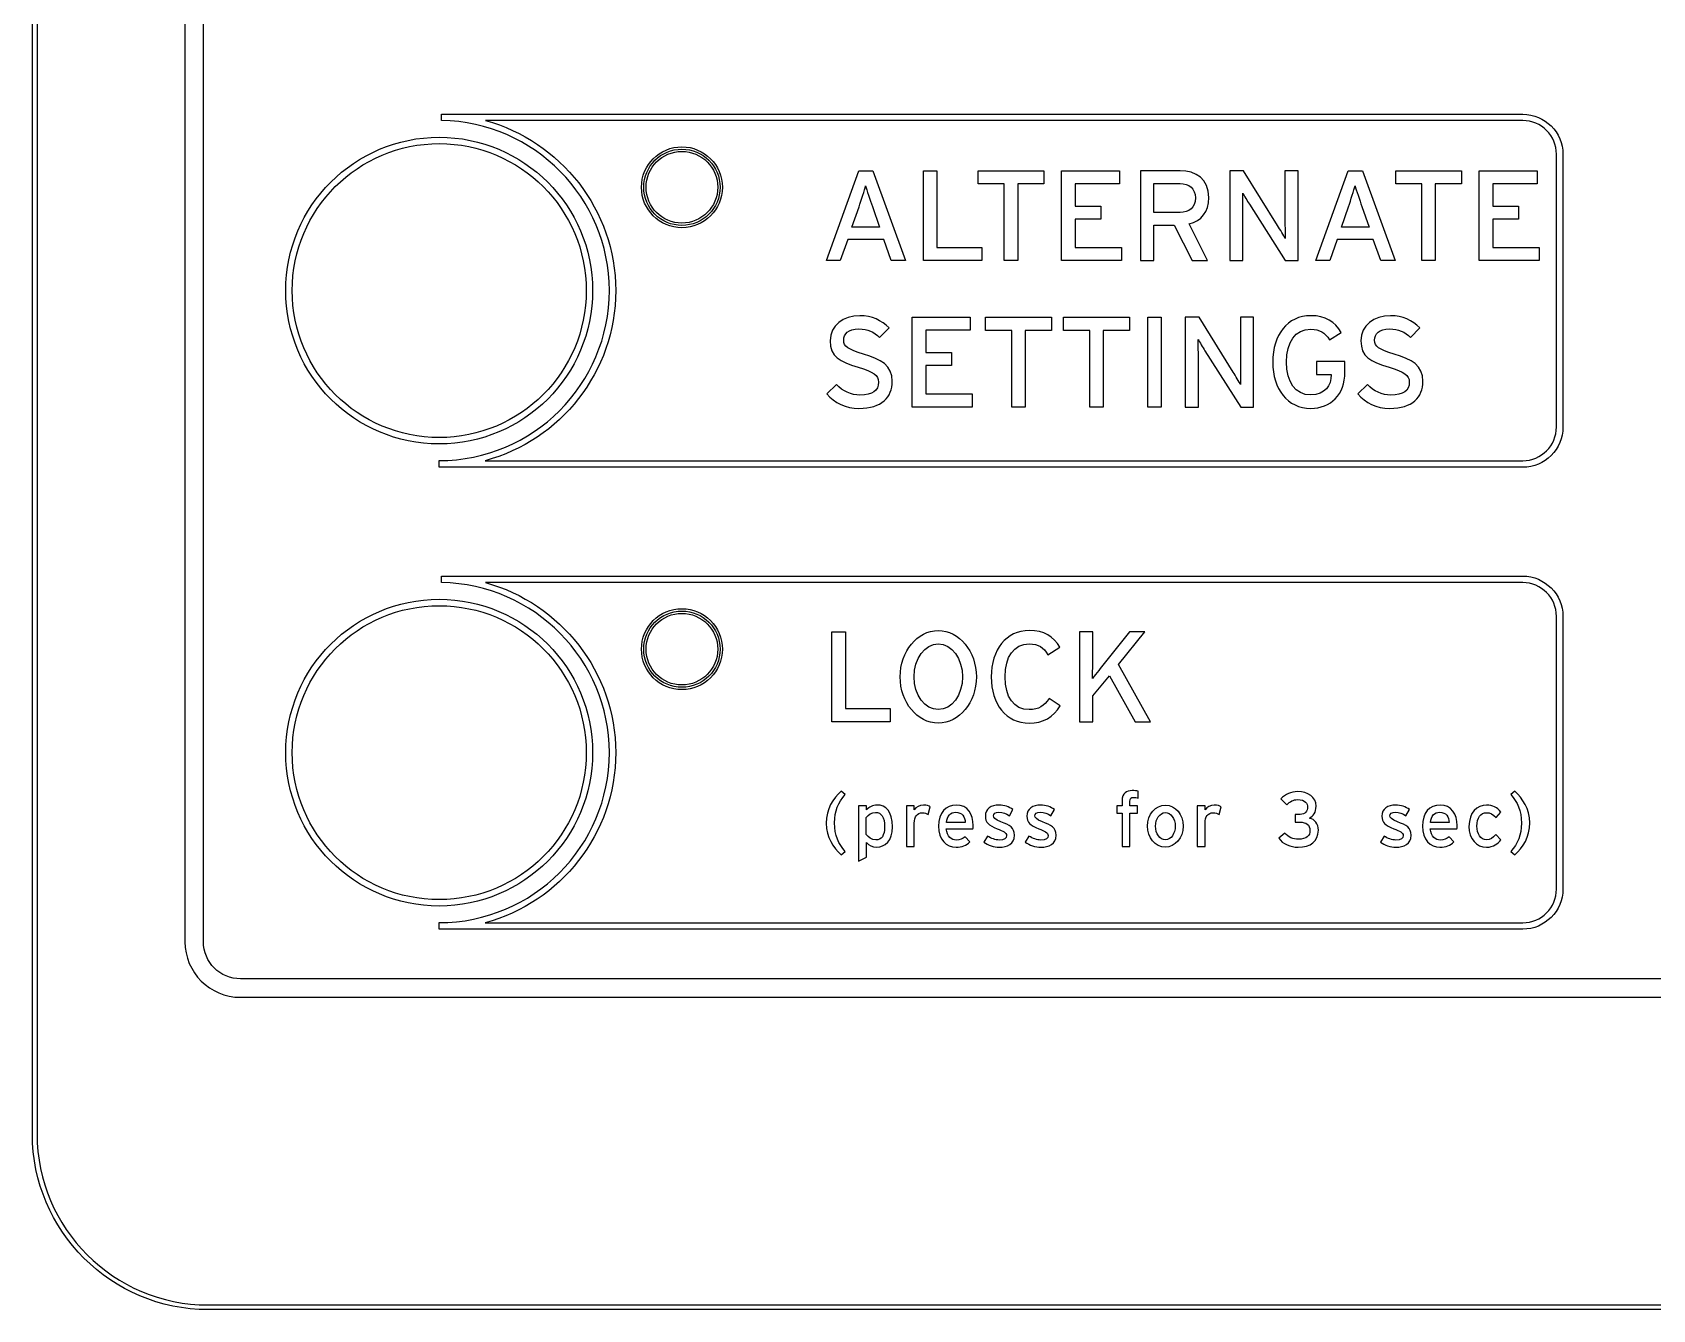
# Model space of a CAD drawing. Extents: x 5.5 to 12.5, y 5.1 to 18.5.
# Drawn here: x 5.5 to 9.005, y 5.488 to 8.253 of the extents above; entities that cross this region are included whole.
import ezdxf

# ---------------------------------------------------------------- set-up
doc = ezdxf.new("R2010")
doc.units = 0
doc.header["$MEASUREMENT"] = 0
doc.layers.get('0').update_dxf_attribs({"linetype": 'CONTINUOUS'})

# ---------------------------------------------------------------- blocks, each defined once
blk = doc.blocks.new('AI9-BLK14')
at = {"color": 7}
for points in [[(-0.4603, -0.0973), (-0.4603, 0.0973), (-0.335, 0.0973), (-0.335, 0.0691), (-0.4312, 0.0691), (-0.4312, 0.0208), (-0.3753, 0.0208), (-0.3753, -0.0074), (-0.4312, -0.0074), (-0.4312, -0.0687), (-0.3309, -0.0687), (-0.3309, -0.0973)], [(-0.2158, 0.0687), (-0.2158, -0.0973), (-0.2449, -0.0973), (-0.2449, 0.0687), (-0.3016, 0.0687), (-0.3016, 0.0973), (-0.1592, 0.0973), (-0.1592, 0.0687)], [(-0.0472, 0.0687), (-0.0472, -0.0973), (-0.0763, -0.0973), (-0.0763, 0.0687), (-0.133, 0.0687), (-0.133, 0.0973), (0.0095, 0.0973), (0.0095, 0.0687)], [(0.0491, -0.0973), (0.0491, 0.0973), (0.0784, 0.0973), (0.0784, -0.0973)]]:
    blk.add_lwpolyline(points, close=True, dxfattribs=at)
for points in [[(-0.5758, -0.1001), (-0.6041, -0.1001), (-0.6286, -0.088), (-0.6449, -0.0687), (-0.6449, -0.0687), (-0.6241, -0.0487), (-0.6241, -0.0487), (-0.6112, -0.0629), (-0.5919, -0.0715), (-0.5736, -0.0715), (-0.5464, -0.0715), (-0.5333, -0.0622), (-0.5333, -0.0432), (-0.5333, -0.0284), (-0.5447, -0.0208), (-0.5772, -0.0112), (-0.6184, 0.0012), (-0.638, 0.0115), (-0.638, 0.046), (-0.638, 0.0798), (-0.6098, 0.1004), (-0.574, 0.1004), (-0.5474, 0.1004), (-0.5274, 0.0904), (-0.5102, 0.0739), (-0.5102, 0.0739), (-0.5309, 0.0532), (-0.5309, 0.0532), (-0.5431, 0.0656), (-0.5569, 0.0718), (-0.576, 0.0718), (-0.5989, 0.0718), (-0.6086, 0.0605), (-0.6086, 0.0474), (-0.6086, 0.0339), (-0.5998, 0.0274), (-0.566, 0.0174), (-0.5278, 0.0057), (-0.5038, -0.0067), (-0.5038, -0.0415), (-0.5038, -0.0763), (-0.5261, -0.1001), (-0.5758, -0.1001)], [(0.2503, -0.0973), (0.2503, -0.0973), (0.1728, 0.0246), (0.1728, 0.0246), (0.1681, 0.0319), (0.1614, 0.0436), (0.1583, 0.0487), (0.1583, 0.0415), (0.1586, 0.0146), (0.1586, 0.0036), (0.1586, 0.0036), (0.1586, -0.0973), (0.1586, -0.0973), (0.1586, -0.0973), (0.1302, -0.0973), (0.1302, -0.0973), (0.1302, -0.0973), (0.1302, 0.0973), (0.1302, 0.0973), (0.1302, 0.0973), (0.16, 0.0973), (0.16, 0.0973), (0.16, 0.0973), (0.2339, -0.0215), (0.2339, -0.0215), (0.2389, -0.0295), (0.2472, -0.0439), (0.2499, -0.0487), (0.2499, -0.0415), (0.2498, -0.014), (0.2498, -0.0029), (0.2498, -0.0029), (0.2498, 0.0973), (0.2498, 0.0973), (0.2498, 0.0973), (0.278, 0.0973), (0.278, 0.0973), (0.278, 0.0973), (0.278, -0.0973), (0.278, -0.0973), (0.278, -0.0973), (0.2503, -0.0973), (0.2503, -0.0973)], [(0.4017, -0.1001), (0.3514, -0.1001), (0.3194, -0.0587), (0.3194, 0.0002), (0.3194, 0.0591), (0.3514, 0.1004), (0.4017, 0.1004), (0.4334, 0.1004), (0.4544, 0.0877), (0.4678, 0.0639), (0.4678, 0.0639), (0.4422, 0.0481), (0.4422, 0.0481), (0.4322, 0.0639), (0.4217, 0.0711), (0.4017, 0.0711), (0.3678, 0.0711), (0.3492, 0.0436), (0.3492, 0.0002), (0.3492, -0.0436), (0.3678, -0.0711), (0.4017, -0.0711), (0.4334, -0.0711), (0.4458, -0.0501), (0.4458, -0.0274), (0.4458, -0.0274), (0.4458, -0.0267), (0.4458, -0.0267), (0.4458, -0.0267), (0.4141, -0.0267), (0.4141, -0.0267), (0.4141, -0.0267), (0.4141, 0.0016), (0.4141, 0.0016), (0.4141, 0.0016), (0.4756, 0.0016), (0.4756, 0.0016), (0.4756, 0.0016), (0.4756, -0.0212), (0.4756, -0.0212), (0.4756, -0.0711), (0.4449, -0.1001), (0.4017, -0.1001)], [(0.5726, -0.1001), (0.5442, -0.1001), (0.5197, -0.088), (0.5033, -0.0687), (0.5033, -0.0687), (0.5242, -0.0487), (0.5242, -0.0487), (0.5373, -0.0629), (0.5564, -0.0715), (0.5746, -0.0715), (0.602, -0.0715), (0.6149, -0.0622), (0.6149, -0.0432), (0.6149, -0.0284), (0.6036, -0.0208), (0.571, -0.0112), (0.53, 0.0012), (0.5102, 0.0115), (0.5102, 0.046), (0.5102, 0.0798), (0.5386, 0.1004), (0.5745, 0.1004), (0.6008, 0.1004), (0.6208, 0.0904), (0.638, 0.0739), (0.638, 0.0739), (0.6175, 0.0532), (0.6175, 0.0532), (0.6053, 0.0656), (0.5914, 0.0718), (0.5722, 0.0718), (0.5495, 0.0718), (0.5397, 0.0605), (0.5397, 0.0474), (0.5397, 0.0339), (0.5486, 0.0274), (0.5822, 0.0174), (0.6206, 0.0057), (0.6444, -0.0067), (0.6444, -0.0415), (0.6444, -0.0763), (0.6222, -0.1001), (0.5726, -0.1001)]]:
    blk.add_open_spline(points, degree=3, knots=[0, 0, 0, 0, 1, 1, 1, 2, 2, 2, 3, 3, 3, 4, 4, 4, 5, 5, 5, 6, 6, 6, 7, 7, 7, 8, 8, 8, 9, 9, 9, 10, 10, 10, 11, 11, 11, 12, 12, 12, 13, 13, 13, 14, 14, 14, 14], dxfattribs=at)
blk = doc.blocks.new('AI9-BLK13')
at = {"color": 7}
for points in [[(-0.6036, -0.0973), (-0.6201, -0.0512), (-0.6978, -0.0512), (-0.714, -0.0973), (-0.7441, -0.0973), (-0.6742, 0.0973), (-0.6434, 0.0973), (-0.5726, -0.0973)], [(-0.5342, -0.0973), (-0.5342, 0.0973), (-0.5051, 0.0973), (-0.5051, -0.0687), (-0.4081, -0.0687), (-0.4081, -0.0973)], [(-0.33, 0.0687), (-0.33, -0.0973), (-0.3592, -0.0973), (-0.3592, 0.0687), (-0.4158, 0.0687), (-0.4158, 0.0973), (-0.2734, 0.0973), (-0.2734, 0.0687)], [(-0.2351, -0.0973), (-0.2351, 0.0973), (-0.1097, 0.0973), (-0.1097, 0.0687), (-0.2058, 0.0687), (-0.2058, 0.0208), (-0.15, 0.0208), (-0.15, -0.0074), (-0.2058, -0.0074), (-0.2058, -0.0691), (-0.1056, -0.0691), (-0.1056, -0.0973)], [(0.4553, -0.0973), (0.4387, -0.0512), (0.361, -0.0512), (0.3449, -0.0973), (0.3147, -0.0973), (0.3846, 0.0973), (0.4155, 0.0973), (0.4863, -0.0973)], [(0.5733, 0.0687), (0.5733, -0.0973), (0.5442, -0.0973), (0.5442, 0.0687), (0.4875, 0.0687), (0.4875, 0.0973), (0.6299, 0.0973), (0.6299, 0.0687)], [(0.6683, -0.0973), (0.6683, 0.0973), (0.7936, 0.0973), (0.7936, 0.0687), (0.6975, 0.0687), (0.6975, 0.0208), (0.7533, 0.0208), (0.7533, -0.0074), (0.6975, -0.0074), (0.6975, -0.0691), (0.7977, -0.0691), (0.7977, -0.0973)]]:
    blk.add_lwpolyline(points, close=True, dxfattribs=at)
for points, knots in [([(0.0408, -0.0177), (0.0408, -0.0177), (0.0804, -0.0973), (0.0804, -0.0973), (0.0804, -0.0973), (0.0469, -0.0973), (0.0469, -0.0973), (0.0469, -0.0973), (0.0083, -0.0205), (0.0083, -0.0205), (0.0083, -0.0205), (-0.0357, -0.0205), (-0.0357, -0.0205), (-0.0357, -0.0205), (-0.0357, -0.0973), (-0.0357, -0.0973), (-0.0357, -0.0973), (-0.0643, -0.0973), (-0.0643, -0.0973), (-0.0643, -0.0973), (-0.0643, 0.0973), (-0.0643, 0.0973), (-0.0643, 0.0973), (0.021, 0.0973), (0.021, 0.0973), (0.0549, 0.0973), (0.0835, 0.0791), (0.0835, 0.0391), (0.0835, 0.0081), (0.0672, -0.0112), (0.0408, -0.0177)], [0, 0, 0, 0, 1, 1, 1, 2, 2, 2, 3, 3, 3, 4, 4, 4, 5, 5, 5, 6, 6, 6, 7, 7, 7, 8, 8, 8, 9, 9, 9, 10, 10, 10, 10]), ([(0.2486, -0.0973), (0.2486, -0.0973), (0.171, 0.0246), (0.171, 0.0246), (0.1664, 0.0319), (0.1597, 0.0436), (0.1566, 0.0484), (0.1566, 0.0412), (0.1569, 0.0143), (0.1569, 0.0036), (0.1569, 0.0036), (0.1569, -0.0973), (0.1569, -0.0973), (0.1569, -0.0973), (0.1285, -0.0973), (0.1285, -0.0973), (0.1285, -0.0973), (0.1285, 0.0973), (0.1285, 0.0973), (0.1285, 0.0973), (0.1583, 0.0973), (0.1583, 0.0973), (0.1583, 0.0973), (0.2322, -0.0215), (0.2322, -0.0215), (0.2372, -0.0295), (0.2455, -0.0439), (0.2482, -0.0491), (0.2482, -0.0419), (0.248, -0.014), (0.248, -0.0033), (0.248, -0.0033), (0.248, 0.0973), (0.248, 0.0973), (0.248, 0.0973), (0.2763, 0.0973), (0.2763, 0.0973), (0.2763, 0.0973), (0.2763, -0.0973), (0.2763, -0.0973), (0.2763, -0.0973), (0.2486, -0.0973), (0.2486, -0.0973)], [0, 0, 0, 0, 1, 1, 1, 2, 2, 2, 3, 3, 3, 4, 4, 4, 5, 5, 5, 6, 6, 6, 7, 7, 7, 8, 8, 8, 9, 9, 9, 10, 10, 10, 11, 11, 11, 12, 12, 12, 13, 13, 13, 14, 14, 14, 14]), ([(-0.6446, 0.0198), (-0.6492, 0.0336), (-0.657, 0.056), (-0.6592, 0.0643), (-0.6615, 0.056), (-0.6683, 0.0339), (-0.6733, 0.0195), (-0.6733, 0.0195), (-0.689, -0.025), (-0.689, -0.025), (-0.689, -0.025), (-0.6289, -0.025), (-0.6289, -0.025), (-0.6289, -0.025), (-0.6446, 0.0198), (-0.6446, 0.0198)], [0, 0, 0, 0, 1, 1, 1, 2, 2, 2, 3, 3, 3, 4, 4, 4, 5, 5, 5, 5]), ([(0.021, 0.0698), (0.021, 0.0698), (-0.0357, 0.0698), (-0.0357, 0.0698), (-0.0357, 0.0698), (-0.0357, 0.0071), (-0.0357, 0.0071), (-0.0357, 0.0071), (0.021, 0.0071), (0.021, 0.0071), (0.0405, 0.0071), (0.0541, 0.0171), (0.0541, 0.0384), (0.0541, 0.0584), (0.0408, 0.0698), (0.021, 0.0698)], [0, 0, 0, 0, 1, 1, 1, 2, 2, 2, 3, 3, 3, 4, 4, 4, 5, 5, 5, 5]), ([(0.4144, 0.0198), (0.4096, 0.0336), (0.4019, 0.056), (0.3996, 0.0643), (0.3974, 0.056), (0.3905, 0.0339), (0.3855, 0.0195), (0.3855, 0.0195), (0.37, -0.025), (0.37, -0.025), (0.37, -0.025), (0.4299, -0.025), (0.4299, -0.025), (0.4299, -0.025), (0.4144, 0.0198), (0.4144, 0.0198)], [0, 0, 0, 0, 1, 1, 1, 2, 2, 2, 3, 3, 3, 4, 4, 4, 5, 5, 5, 5])]:
    blk.add_open_spline(points, degree=3, knots=knots, dxfattribs=at)
blk = doc.blocks.new('AI9-BLK12')
at = {"color": 7}
blk.add_lwpolyline([(-0.4082, -0.098), (-0.4082, 0.0963), (-0.379, 0.0963), (-0.379, -0.0694), (-0.282, -0.0694), (-0.282, -0.098)], close=True, dxfattribs=at)
for centre, major_axis, ratio in [((-0.1781, -0.0009), (0, -0.1003), 0.821306), ((-0.1781, -0.0007), (0, 0.0711), 0.738503)]:
    blk.add_ellipse(centre, major_axis=major_axis, ratio=ratio, dxfattribs=at)
for points, knots in [([(0.0188, -0.1011), (-0.0315, -0.1011), (-0.0634, -0.0598), (-0.0634, -0.0009), (-0.0634, 0.058), (-0.0315, 0.0994), (0.0188, 0.0994), (0.0505, 0.0994), (0.0715, 0.0866), (0.0849, 0.0632), (0.0849, 0.0632), (0.0591, 0.047), (0.0591, 0.047), (0.0491, 0.0629), (0.0388, 0.0705), (0.0188, 0.0705), (-0.0152, 0.0705), (-0.0334, 0.0429), (-0.0334, -0.0009), (-0.0334, -0.0443), (-0.0152, -0.0718), (0.0188, -0.0718), (0.0391, -0.0718), (0.0515, -0.0636), (0.0615, -0.0477), (0.0615, -0.0477), (0.0858, -0.0639), (0.0858, -0.0639), (0.0718, -0.0877), (0.0482, -0.1011), (0.0188, -0.1011)], [0, 0, 0, 0, 1, 1, 1, 2, 2, 2, 3, 3, 3, 4, 4, 4, 5, 5, 5, 6, 6, 6, 7, 7, 7, 8, 8, 8, 9, 9, 9, 10, 10, 10, 10]), ([(0.2479, -0.098), (0.2479, -0.098), (0.1921, 0.0016), (0.1921, 0.0016), (0.1921, 0.0016), (0.1561, -0.0419), (0.1561, -0.0419), (0.1561, -0.0419), (0.1561, -0.098), (0.1561, -0.098), (0.1561, -0.098), (0.1276, -0.098), (0.1276, -0.098), (0.1276, -0.098), (0.1276, 0.0963), (0.1276, 0.0963), (0.1276, 0.0963), (0.1561, 0.0963), (0.1561, 0.0963), (0.1561, 0.0963), (0.1561, 0.0298), (0.1561, 0.0298), (0.1561, 0.0226), (0.1557, 0.0016), (0.1554, -0.0047), (0.1588, 0.0002), (0.1716, 0.0164), (0.1779, 0.0246), (0.1779, 0.0246), (0.2355, 0.0963), (0.2355, 0.0963), (0.2355, 0.0963), (0.2685, 0.0963), (0.2685, 0.0963), (0.2685, 0.0963), (0.2115, 0.026), (0.2115, 0.026), (0.2115, 0.026), (0.2809, -0.098), (0.2809, -0.098), (0.2809, -0.098), (0.2479, -0.098), (0.2479, -0.098)], [0, 0, 0, 0, 1, 1, 1, 2, 2, 2, 3, 3, 3, 4, 4, 4, 5, 5, 5, 6, 6, 6, 7, 7, 7, 8, 8, 8, 9, 9, 9, 10, 10, 10, 11, 11, 11, 12, 12, 12, 13, 13, 13, 14, 14, 14, 14])]:
    blk.add_open_spline(points, degree=3, knots=knots, dxfattribs=at)

msp = doc.modelspace()

# ---------------------------------------------------------------- linework, layer by layer
at = {"color": 7}
for centre, radius in [((6.3796, 7.6939), 0.3319), ((6.3797, 7.6939), 0.3181), ((6.9047, 7.9175), 0.0875), ((6.9047, 7.9175), 0.0825), ((6.9047, 7.9175), 0.0775), ((6.3796, 6.6938), 0.3319), ((6.3797, 6.6938), 0.3181), ((6.9047, 6.9178), 0.0875), ((6.9047, 6.9178), 0.0825), ((6.9047, 6.9178), 0.0775)]:
    msp.add_circle(centre, radius, dxfattribs=at)
for centre, major_axis, ratio in [((7.9506, 6.5348), (-0.0002, -0.0456), 0.849059), ((7.9506, 6.5347), (-0.0003, 0.0293), 0.729456)]:
    msp.add_ellipse(centre, major_axis=major_axis, ratio=ratio, dxfattribs=at)
for points, knots in [([(5.8796, 18.4983), (5.6701, 18.4983), (5.4996, 18.3279), (5.4996, 18.1183), (5.4996, 18.1183), (5.4996, 5.8684), (5.4996, 5.8684), (5.4996, 5.6589), (5.6701, 5.4884), (5.8796, 5.4884), (5.8796, 5.4884), (12.1297, 5.4884), (12.1297, 5.4884), (12.3391, 5.4884), (12.5097, 5.6589), (12.5097, 5.8684), (12.5097, 5.8684), (12.5097, 18.1183), (12.5097, 18.1183), (12.5097, 18.3279), (12.3391, 18.4983), (12.1297, 18.4983), (12.1297, 18.4983), (5.8796, 18.4983), (5.8796, 18.4983)], [0, 0, 0, 0, 1, 1, 1, 2, 2, 2, 3, 3, 3, 4, 4, 4, 5, 5, 5, 6, 6, 6, 7, 7, 7, 8, 8, 8, 8]), ([(5.5096, 5.8684), (5.5096, 5.8684), (5.5096, 18.1183), (5.5096, 18.1183), (5.5096, 18.3224), (5.6756, 18.4883), (5.8796, 18.4883), (5.8796, 18.4883), (12.1297, 18.4883), (12.1297, 18.4883), (12.3336, 18.4883), (12.4997, 18.3224), (12.4997, 18.1183), (12.4997, 18.1183), (12.4997, 5.8684), (12.4997, 5.8684), (12.4997, 5.6644), (12.3336, 5.4984), (12.1297, 5.4984), (12.1297, 5.4984), (5.8796, 5.4984), (5.8796, 5.4984), (5.6756, 5.4984), (5.5096, 5.6644), (5.5096, 5.8684)], [0, 0, 0, 0, 1, 1, 1, 2, 2, 2, 3, 3, 3, 4, 4, 4, 5, 5, 5, 6, 6, 6, 7, 7, 7, 8, 8, 8, 8]), ([(5.9497, 6.1643), (5.8835, 6.1643), (5.8296, 6.2181), (5.8296, 6.2845), (5.8296, 6.2845), (5.8296, 11.1111), (5.8296, 11.1111), (5.8296, 11.1773), (5.8835, 11.2314), (5.9497, 11.2314), (5.9497, 11.2314), (12.0497, 11.2314), (12.0497, 11.2314), (12.1159, 11.2314), (12.1696, 11.1773), (12.1696, 11.1111), (12.1696, 11.1111), (12.1696, 6.2845), (12.1696, 6.2845), (12.1696, 6.2181), (12.1159, 6.1643), (12.0497, 6.1643), (12.0497, 6.1643), (5.9497, 6.1643), (5.9497, 6.1643)], [0, 0, 0, 0, 1, 1, 1, 2, 2, 2, 3, 3, 3, 4, 4, 4, 5, 5, 5, 6, 6, 6, 7, 7, 7, 8, 8, 8, 8]), ([(12.0497, 6.2043), (12.0938, 6.2043), (12.1297, 6.2401), (12.1297, 6.2845), (12.1297, 6.2845), (12.1297, 11.1111), (12.1297, 11.1111), (12.1297, 11.1556), (12.0938, 11.1914), (12.0497, 11.1914), (12.0497, 11.1914), (5.9497, 11.1914), (5.9497, 11.1914), (5.9054, 11.1914), (5.8696, 11.1556), (5.8696, 11.1111), (5.8696, 11.1111), (5.8696, 6.2845), (5.8696, 6.2845), (5.8696, 6.2401), (5.9054, 6.2043), (5.9497, 6.2043), (5.9497, 6.2043), (12.0497, 6.2043), (12.0497, 6.2043)], [0, 0, 0, 0, 1, 1, 1, 2, 2, 2, 3, 3, 3, 4, 4, 4, 5, 5, 5, 6, 6, 6, 7, 7, 7, 8, 8, 8, 8]), ([(6.3848, 8.0756), (6.3848, 8.0756), (6.3848, 8.0619), (6.3848, 8.0619), (6.585, 8.0591), (6.7477, 7.8941), (6.7477, 7.6939), (6.7477, 7.491), (6.5825, 7.326), (6.3796, 7.326), (6.3796, 7.326), (6.3796, 7.3115), (6.3796, 7.3115), (6.3796, 7.3115), (8.7237, 7.3115), (8.7237, 7.3115), (8.7716, 7.3115), (8.8107, 7.3508), (8.8107, 7.3987), (8.8107, 7.3987), (8.8107, 7.9888), (8.8107, 7.9888), (8.8107, 8.0367), (8.7716, 8.0756), (8.7237, 8.0756), (8.7237, 8.0756), (6.3848, 8.0756), (6.3848, 8.0756)], [0, 0, 0, 0, 1, 1, 1, 2, 2, 2, 3, 3, 3, 4, 4, 4, 5, 5, 5, 6, 6, 6, 7, 7, 7, 8, 8, 8, 9, 9, 9, 9]), ([(8.7237, 8.0619), (8.764, 8.0619), (8.7967, 8.0291), (8.7967, 7.9888), (8.7967, 7.9888), (8.7967, 7.3987), (8.7967, 7.3987), (8.7967, 7.3584), (8.764, 7.3257), (8.7237, 7.3257), (8.7237, 7.3257), (6.6613, 7.3257), (6.479, 7.3257), (6.6415, 7.3694), (6.7615, 7.5179), (6.7615, 7.6939), (6.7615, 7.8689), (6.6416, 8.0174), (6.4799, 8.0619), (6.6547, 8.0619), (8.7237, 8.0619), (8.7237, 8.0619)], [0, 0, 0, 0, 1, 1, 1, 2, 2, 2, 3, 3, 3, 4, 4, 4, 5, 5, 5, 6, 6, 6, 7, 7, 7, 7]), ([(6.3848, 7.0759), (6.3848, 7.0759), (6.3848, 7.0618), (6.3848, 7.0618), (6.585, 7.059), (6.7477, 6.894), (6.7477, 6.6938), (6.7477, 6.4909), (6.5825, 6.3259), (6.3796, 6.3259), (6.3796, 6.3259), (6.3796, 6.3118), (6.3796, 6.3118), (6.3796, 6.3118), (8.7237, 6.3118), (8.7237, 6.3118), (8.7716, 6.3118), (8.8107, 6.3507), (8.8107, 6.3986), (8.8107, 6.3986), (8.8107, 6.9887), (8.8107, 6.9887), (8.8107, 7.0366), (8.7716, 7.0759), (8.7237, 7.0759), (8.7237, 7.0759), (6.3848, 7.0759), (6.3848, 7.0759)], [0, 0, 0, 0, 1, 1, 1, 2, 2, 2, 3, 3, 3, 4, 4, 4, 5, 5, 5, 6, 6, 6, 7, 7, 7, 8, 8, 8, 9, 9, 9, 9]), ([(8.7237, 7.0618), (8.764, 7.0618), (8.7967, 7.029), (8.7967, 6.9887), (8.7967, 6.9887), (8.7967, 6.3986), (8.7967, 6.3986), (8.7967, 6.3583), (8.764, 6.3255), (8.7237, 6.3255), (8.7237, 6.3255), (6.6613, 6.3255), (6.479, 6.3255), (6.6415, 6.3693), (6.7615, 6.5178), (6.7615, 6.6938), (6.7615, 6.8688), (6.6416, 7.0173), (6.4799, 7.0618), (6.6547, 7.0618), (8.7237, 7.0618), (8.7237, 7.0618)], [0, 0, 0, 0, 1, 1, 1, 2, 2, 2, 3, 3, 3, 4, 4, 4, 5, 5, 5, 6, 6, 6, 7, 7, 7, 7]), ([(7.2492, 6.4726), (7.2325, 6.4885), (7.2166, 6.5109), (7.2166, 6.5409), (7.2166, 6.5722), (7.2321, 6.5943), (7.2492, 6.6104), (7.2492, 6.6104), (7.2578, 6.6029), (7.2578, 6.6029), (7.243, 6.5863), (7.2349, 6.567), (7.2349, 6.5419), (7.2349, 6.5143), (7.2437, 6.4961), (7.2578, 6.4802), (7.2578, 6.4802), (7.2492, 6.4726), (7.2492, 6.4726)], [0, 0, 0, 0, 1, 1, 1, 2, 2, 2, 3, 3, 3, 4, 4, 4, 5, 5, 5, 6, 6, 6, 6]), ([(7.882, 6.597), (7.8763, 6.597), (7.8739, 6.5949), (7.8739, 6.5884), (7.8739, 6.5884), (7.8739, 6.5784), (7.8739, 6.5784), (7.8739, 6.5784), (7.8901, 6.5784), (7.8901, 6.5784), (7.8901, 6.5784), (7.8901, 6.5626), (7.8901, 6.5626), (7.8901, 6.5626), (7.8739, 6.5626), (7.8739, 6.5626), (7.8739, 6.5626), (7.8739, 6.4909), (7.8739, 6.4909), (7.8739, 6.4909), (7.8569, 6.4909), (7.8569, 6.4909), (7.8569, 6.4909), (7.8569, 6.5626), (7.8569, 6.5626), (7.8569, 6.5626), (7.8455, 6.5626), (7.8455, 6.5626), (7.8455, 6.5626), (7.8455, 6.5784), (7.8455, 6.5784), (7.8455, 6.5784), (7.8569, 6.5784), (7.8569, 6.5784), (7.8569, 6.5784), (7.8569, 6.5901), (7.8569, 6.5901), (7.8569, 6.606), (7.8667, 6.6118), (7.8789, 6.6118), (7.8836, 6.6118), (7.8884, 6.6115), (7.892, 6.6104), (7.892, 6.6104), (7.892, 6.5953), (7.892, 6.5953), (7.8881, 6.5963), (7.885, 6.597), (7.882, 6.597)], [0, 0, 0, 0, 1, 1, 1, 2, 2, 2, 3, 3, 3, 4, 4, 4, 5, 5, 5, 6, 6, 6, 7, 7, 7, 8, 8, 8, 9, 9, 9, 10, 10, 10, 11, 11, 11, 12, 12, 12, 13, 13, 13, 14, 14, 14, 15, 15, 15, 16, 16, 16, 16]), ([(8.2379, 6.4892), (8.2214, 6.4892), (8.204, 6.4964), (8.1959, 6.5085), (8.1959, 6.5085), (8.2091, 6.5198), (8.2091, 6.5198), (8.2164, 6.5109), (8.2274, 6.5064), (8.2379, 6.5064), (8.2565, 6.5064), (8.2634, 6.5136), (8.2634, 6.5257), (8.2634, 6.5378), (8.2543, 6.5433), (8.2422, 6.5433), (8.2422, 6.5433), (8.2314, 6.5433), (8.2314, 6.5433), (8.2314, 6.5433), (8.2314, 6.5602), (8.2314, 6.5602), (8.2314, 6.5602), (8.242, 6.5602), (8.242, 6.5602), (8.2529, 6.5602), (8.2584, 6.5674), (8.2584, 6.576), (8.2584, 6.5829), (8.2536, 6.5922), (8.2365, 6.5922), (8.2274, 6.5922), (8.22, 6.5881), (8.2135, 6.5812), (8.2135, 6.5812), (8.2005, 6.5936), (8.2005, 6.5936), (8.2104, 6.6039), (8.2222, 6.6094), (8.2369, 6.6094), (8.2588, 6.6094), (8.2767, 6.598), (8.2767, 6.5777), (8.2767, 6.5639), (8.2705, 6.5567), (8.2625, 6.5522), (8.2736, 6.5491), (8.2815, 6.5402), (8.2815, 6.5257), (8.2815, 6.5019), (8.2651, 6.4892), (8.2379, 6.4892)], [0, 0, 0, 0, 1, 1, 1, 2, 2, 2, 3, 3, 3, 4, 4, 4, 5, 5, 5, 6, 6, 6, 7, 7, 7, 8, 8, 8, 9, 9, 9, 10, 10, 10, 11, 11, 11, 12, 12, 12, 13, 13, 13, 14, 14, 14, 15, 15, 15, 16, 16, 16, 17, 17, 17, 17]), ([(8.7066, 6.4726), (8.7066, 6.4726), (8.698, 6.4802), (8.698, 6.4802), (8.7128, 6.4968), (8.7209, 6.5161), (8.7209, 6.5412), (8.7209, 6.5688), (8.7121, 6.587), (8.698, 6.6029), (8.698, 6.6029), (8.7066, 6.6104), (8.7066, 6.6104), (8.7233, 6.5946), (8.7392, 6.5722), (8.7392, 6.5422), (8.7392, 6.5109), (8.7237, 6.4888), (8.7066, 6.4726)], [0, 0, 0, 0, 1, 1, 1, 2, 2, 2, 3, 3, 3, 4, 4, 4, 5, 5, 5, 6, 6, 6, 6]), ([(7.3258, 6.4892), (7.317, 6.4892), (7.3086, 6.4937), (7.3038, 6.4992), (7.3038, 6.4992), (7.3038, 6.4675), (7.3038, 6.4675), (7.3038, 6.4675), (7.2869, 6.4589), (7.2869, 6.4589), (7.2869, 6.4589), (7.2869, 6.5784), (7.2869, 6.5784), (7.2869, 6.5784), (7.3038, 6.5784), (7.3038, 6.5784), (7.3038, 6.5784), (7.3038, 6.5701), (7.3038, 6.5701), (7.3101, 6.576), (7.3176, 6.5805), (7.3267, 6.5805), (7.3455, 6.5805), (7.3603, 6.5667), (7.3603, 6.5333), (7.3603, 6.5033), (7.3441, 6.4892), (7.3258, 6.4892)], [0, 0, 0, 0, 1, 1, 1, 2, 2, 2, 3, 3, 3, 4, 4, 4, 5, 5, 5, 6, 6, 6, 7, 7, 7, 8, 8, 8, 9, 9, 9, 9]), ([(7.3236, 6.5646), (7.3153, 6.5646), (7.3083, 6.5591), (7.3036, 6.5533), (7.3036, 6.5533), (7.3036, 6.5164), (7.3036, 6.5164), (7.3076, 6.5112), (7.3155, 6.505), (7.3241, 6.505), (7.3365, 6.505), (7.3432, 6.5143), (7.3432, 6.5329), (7.3432, 6.5546), (7.3362, 6.5646), (7.3236, 6.5646)], [0, 0, 0, 0, 1, 1, 1, 2, 2, 2, 3, 3, 3, 4, 4, 4, 5, 5, 5, 5]), ([(7.4376, 6.5602), (7.434, 6.5622), (7.4302, 6.5636), (7.4245, 6.5636), (7.4137, 6.5636), (7.4073, 6.5557), (7.4073, 6.5409), (7.4073, 6.5409), (7.4073, 6.4909), (7.4073, 6.4909), (7.4073, 6.4909), (7.3902, 6.4909), (7.3902, 6.4909), (7.3902, 6.4909), (7.3902, 6.5784), (7.3902, 6.5784), (7.3902, 6.5784), (7.4073, 6.5784), (7.4073, 6.5784), (7.4073, 6.5784), (7.4073, 6.5701), (7.4073, 6.5701), (7.4113, 6.576), (7.4187, 6.5805), (7.4273, 6.5805), (7.4343, 6.5805), (7.4387, 6.5791), (7.4421, 6.5767), (7.4421, 6.5767), (7.4376, 6.5602), (7.4376, 6.5602)], [0, 0, 0, 0, 1, 1, 1, 2, 2, 2, 3, 3, 3, 4, 4, 4, 5, 5, 5, 6, 6, 6, 7, 7, 7, 8, 8, 8, 9, 9, 9, 10, 10, 10, 10]), ([(7.5344, 6.5288), (7.5344, 6.5288), (7.4767, 6.5288), (7.4767, 6.5288), (7.4784, 6.5119), (7.4881, 6.5047), (7.4986, 6.5047), (7.506, 6.5047), (7.5119, 6.5074), (7.5177, 6.5116), (7.5177, 6.5116), (7.5279, 6.5006), (7.5279, 6.5006), (7.5201, 6.4933), (7.511, 6.4892), (7.4977, 6.4892), (7.4772, 6.4892), (7.4598, 6.5057), (7.4598, 6.5347), (7.4598, 6.5643), (7.4755, 6.5805), (7.4983, 6.5805), (7.5231, 6.5805), (7.5349, 6.5602), (7.5349, 6.5364), (7.5349, 6.5333), (7.5346, 6.5305), (7.5344, 6.5288)], [0, 0, 0, 0, 1, 1, 1, 2, 2, 2, 3, 3, 3, 4, 4, 4, 5, 5, 5, 6, 6, 6, 7, 7, 7, 8, 8, 8, 9, 9, 9, 9]), ([(7.497, 6.565), (7.4855, 6.565), (7.4784, 6.5567), (7.4771, 6.5429), (7.4771, 6.5429), (7.5177, 6.5429), (7.5177, 6.5429), (7.5169, 6.5546), (7.5112, 6.565), (7.497, 6.565)], [0, 0, 0, 0, 1, 1, 1, 2, 2, 2, 3, 3, 3, 3]), ([(7.5913, 6.4892), (7.5796, 6.4892), (7.5666, 6.4937), (7.5579, 6.5002), (7.5579, 6.5002), (7.5656, 6.5133), (7.5656, 6.5133), (7.5739, 6.5078), (7.583, 6.5047), (7.5911, 6.5047), (7.6019, 6.5047), (7.6071, 6.5081), (7.6071, 6.5143), (7.6071, 6.5209), (7.5995, 6.524), (7.5868, 6.5291), (7.568, 6.5364), (7.5611, 6.5426), (7.5611, 6.5564), (7.5611, 6.5722), (7.5735, 6.5805), (7.5909, 6.5805), (7.6019, 6.5805), (7.6128, 6.5763), (7.6207, 6.5705), (7.6207, 6.5705), (7.6131, 6.5574), (7.6131, 6.5574), (7.6061, 6.5626), (7.5988, 6.565), (7.5906, 6.565), (7.5821, 6.565), (7.5785, 6.5615), (7.5785, 6.5571), (7.5785, 6.5526), (7.5814, 6.5495), (7.5947, 6.5443), (7.6142, 6.5367), (7.6242, 6.5316), (7.6242, 6.515), (7.6242, 6.4957), (7.6085, 6.4892), (7.5913, 6.4892)], [0, 0, 0, 0, 1, 1, 1, 2, 2, 2, 3, 3, 3, 4, 4, 4, 5, 5, 5, 6, 6, 6, 7, 7, 7, 8, 8, 8, 9, 9, 9, 10, 10, 10, 11, 11, 11, 12, 12, 12, 13, 13, 13, 14, 14, 14, 14]), ([(7.6812, 6.4892), (7.6693, 6.4892), (7.6566, 6.4937), (7.6476, 6.5002), (7.6476, 6.5002), (7.6555, 6.5133), (7.6555, 6.5133), (7.6636, 6.5078), (7.6729, 6.5047), (7.681, 6.5047), (7.6919, 6.5047), (7.697, 6.5081), (7.697, 6.5143), (7.697, 6.5209), (7.6893, 6.524), (7.6767, 6.5291), (7.6578, 6.5364), (7.651, 6.5426), (7.651, 6.5564), (7.651, 6.5722), (7.6633, 6.5805), (7.6808, 6.5805), (7.6919, 6.5805), (7.7027, 6.5763), (7.7105, 6.5705), (7.7105, 6.5705), (7.7031, 6.5574), (7.7031, 6.5574), (7.6958, 6.5626), (7.6886, 6.565), (7.6803, 6.565), (7.6721, 6.565), (7.6683, 6.5615), (7.6683, 6.5571), (7.6683, 6.5526), (7.6714, 6.5495), (7.6845, 6.5443), (7.7039, 6.5367), (7.7141, 6.5316), (7.7141, 6.515), (7.7141, 6.4957), (7.6984, 6.4892), (7.6812, 6.4892)], [0, 0, 0, 0, 1, 1, 1, 2, 2, 2, 3, 3, 3, 4, 4, 4, 5, 5, 5, 6, 6, 6, 7, 7, 7, 8, 8, 8, 9, 9, 9, 10, 10, 10, 11, 11, 11, 12, 12, 12, 13, 13, 13, 14, 14, 14, 14]), ([(8.0669, 6.5602), (8.0632, 6.5622), (8.0593, 6.5636), (8.0536, 6.5636), (8.0429, 6.5636), (8.0365, 6.5557), (8.0365, 6.5409), (8.0365, 6.5409), (8.0365, 6.4909), (8.0365, 6.4909), (8.0365, 6.4909), (8.0193, 6.4909), (8.0193, 6.4909), (8.0193, 6.4909), (8.0193, 6.5784), (8.0193, 6.5784), (8.0193, 6.5784), (8.0365, 6.5784), (8.0365, 6.5784), (8.0365, 6.5784), (8.0365, 6.5701), (8.0365, 6.5701), (8.0405, 6.576), (8.0479, 6.5805), (8.0565, 6.5805), (8.0634, 6.5805), (8.0679, 6.5791), (8.0713, 6.5767), (8.0713, 6.5767), (8.0669, 6.5602), (8.0669, 6.5602)], [0, 0, 0, 0, 1, 1, 1, 2, 2, 2, 3, 3, 3, 4, 4, 4, 5, 5, 5, 6, 6, 6, 7, 7, 7, 8, 8, 8, 9, 9, 9, 10, 10, 10, 10]), ([(8.4493, 6.4892), (8.4376, 6.4892), (8.4246, 6.4937), (8.4159, 6.5002), (8.4159, 6.5002), (8.4236, 6.5133), (8.4236, 6.5133), (8.4319, 6.5078), (8.441, 6.5047), (8.4491, 6.5047), (8.4599, 6.5047), (8.4651, 6.5081), (8.4651, 6.5143), (8.4651, 6.5209), (8.4575, 6.524), (8.4448, 6.5291), (8.426, 6.5364), (8.4191, 6.5426), (8.4191, 6.5564), (8.4191, 6.5722), (8.4315, 6.5805), (8.4489, 6.5805), (8.4599, 6.5805), (8.4708, 6.5763), (8.4787, 6.5705), (8.4787, 6.5705), (8.4711, 6.5574), (8.4711, 6.5574), (8.4639, 6.5626), (8.4568, 6.565), (8.4484, 6.565), (8.4401, 6.565), (8.4365, 6.5615), (8.4365, 6.5571), (8.4365, 6.5526), (8.4395, 6.5495), (8.4527, 6.5443), (8.4722, 6.5367), (8.4822, 6.5316), (8.4822, 6.515), (8.4822, 6.4957), (8.4665, 6.4892), (8.4493, 6.4892)], [0, 0, 0, 0, 1, 1, 1, 2, 2, 2, 3, 3, 3, 4, 4, 4, 5, 5, 5, 6, 6, 6, 7, 7, 7, 8, 8, 8, 9, 9, 9, 10, 10, 10, 11, 11, 11, 12, 12, 12, 13, 13, 13, 14, 14, 14, 14]), ([(8.5814, 6.5288), (8.5814, 6.5288), (8.5235, 6.5288), (8.5235, 6.5288), (8.5254, 6.5119), (8.5349, 6.5047), (8.5456, 6.5047), (8.5528, 6.5047), (8.5587, 6.5074), (8.5645, 6.5116), (8.5645, 6.5116), (8.5747, 6.5006), (8.5747, 6.5006), (8.5669, 6.4933), (8.5578, 6.4892), (8.5445, 6.4892), (8.524, 6.4892), (8.5066, 6.5057), (8.5066, 6.5347), (8.5066, 6.5643), (8.5223, 6.5805), (8.545, 6.5805), (8.5698, 6.5805), (8.5819, 6.5602), (8.5819, 6.5364), (8.5819, 6.5333), (8.5816, 6.5305), (8.5814, 6.5288)], [0, 0, 0, 0, 1, 1, 1, 2, 2, 2, 3, 3, 3, 4, 4, 4, 5, 5, 5, 6, 6, 6, 7, 7, 7, 8, 8, 8, 9, 9, 9, 9]), ([(8.5438, 6.565), (8.5323, 6.565), (8.5254, 6.5567), (8.5239, 6.5429), (8.5239, 6.5429), (8.5645, 6.5429), (8.5645, 6.5429), (8.5636, 6.5546), (8.558, 6.565), (8.5438, 6.565)], [0, 0, 0, 0, 1, 1, 1, 2, 2, 2, 3, 3, 3, 3]), ([(8.6665, 6.5533), (8.6592, 6.5605), (8.653, 6.5639), (8.6451, 6.5639), (8.6327, 6.5639), (8.6246, 6.5529), (8.6246, 6.535), (8.6246, 6.5178), (8.632, 6.5054), (8.6456, 6.5054), (8.6539, 6.5054), (8.6587, 6.5092), (8.6654, 6.5164), (8.6654, 6.5164), (8.6765, 6.5054), (8.6765, 6.5054), (8.6696, 6.4968), (8.661, 6.4892), (8.6451, 6.4892), (8.6238, 6.4892), (8.6074, 6.5071), (8.6074, 6.5343), (8.6074, 6.5636), (8.6243, 6.5805), (8.6456, 6.5805), (8.6586, 6.5805), (8.6685, 6.5753), (8.6766, 6.5653), (8.6766, 6.5653), (8.6665, 6.5533), (8.6665, 6.5533)], [0, 0, 0, 0, 1, 1, 1, 2, 2, 2, 3, 3, 3, 4, 4, 4, 5, 5, 5, 6, 6, 6, 7, 7, 7, 8, 8, 8, 9, 9, 9, 10, 10, 10, 10])]:
    msp.add_open_spline(points, degree=3, knots=knots, dxfattribs=at)

# ---------------------------------------------------------------- block references
for name, p in [('AI9-BLK13', (7.9613, 7.856)), ('AI9-BLK14', (7.8634, 7.5391)), ('AI9-BLK12', (7.6374, 6.8587))]:
    msp.add_blockref(name, p, dxfattribs=at)

doc.saveas('drawing.dxf')
